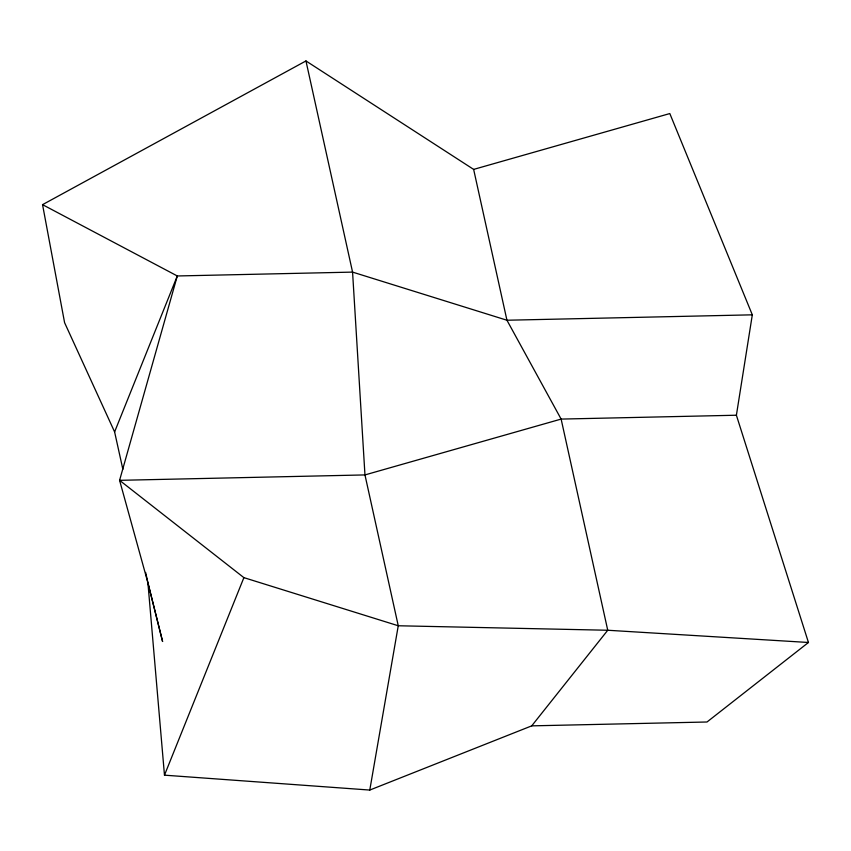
<?xml version="1.0" encoding="UTF-8"?>
<svg xmlns="http://www.w3.org/2000/svg" width="851" height="851" viewBox="0 0 851 851"><rect width="100%" height="100%" fill="white"/><g stroke="black" fill="none" stroke-linecap="round" stroke-linejoin="round"><path stroke-width="1.28" d="M145.627 572.436L147.904 582.754L164.477 775.165L369.781 790.058L531.726 725.86L707 721.999L808.45 642.484L736.392 415.224L752.316 314.827L669.811 113.555L473.645 169.402L305.956 60.942L42.55 204.655L64.591 322.667L114.608 431.914L122.863 469.305M369.781 790.058L398.257 625.762L364.962 474.922L352.569 272.107L305.956 60.942M114.608 431.914L177.295 275.969L352.569 272.107L506.941 320.231L752.316 314.827M164.477 775.165L243.886 577.638L119.587 480.326L177.295 275.969L42.55 204.655M531.726 725.86L607.742 630.251L561.128 419.086L506.941 320.231L473.645 169.402M736.392 415.224L561.128 419.086L364.962 474.922L119.587 480.326L147.904 582.754L162.573 641.463L147.904 582.754M808.45 642.484L607.742 630.251L398.257 625.762L243.886 577.638"/></g></svg>
